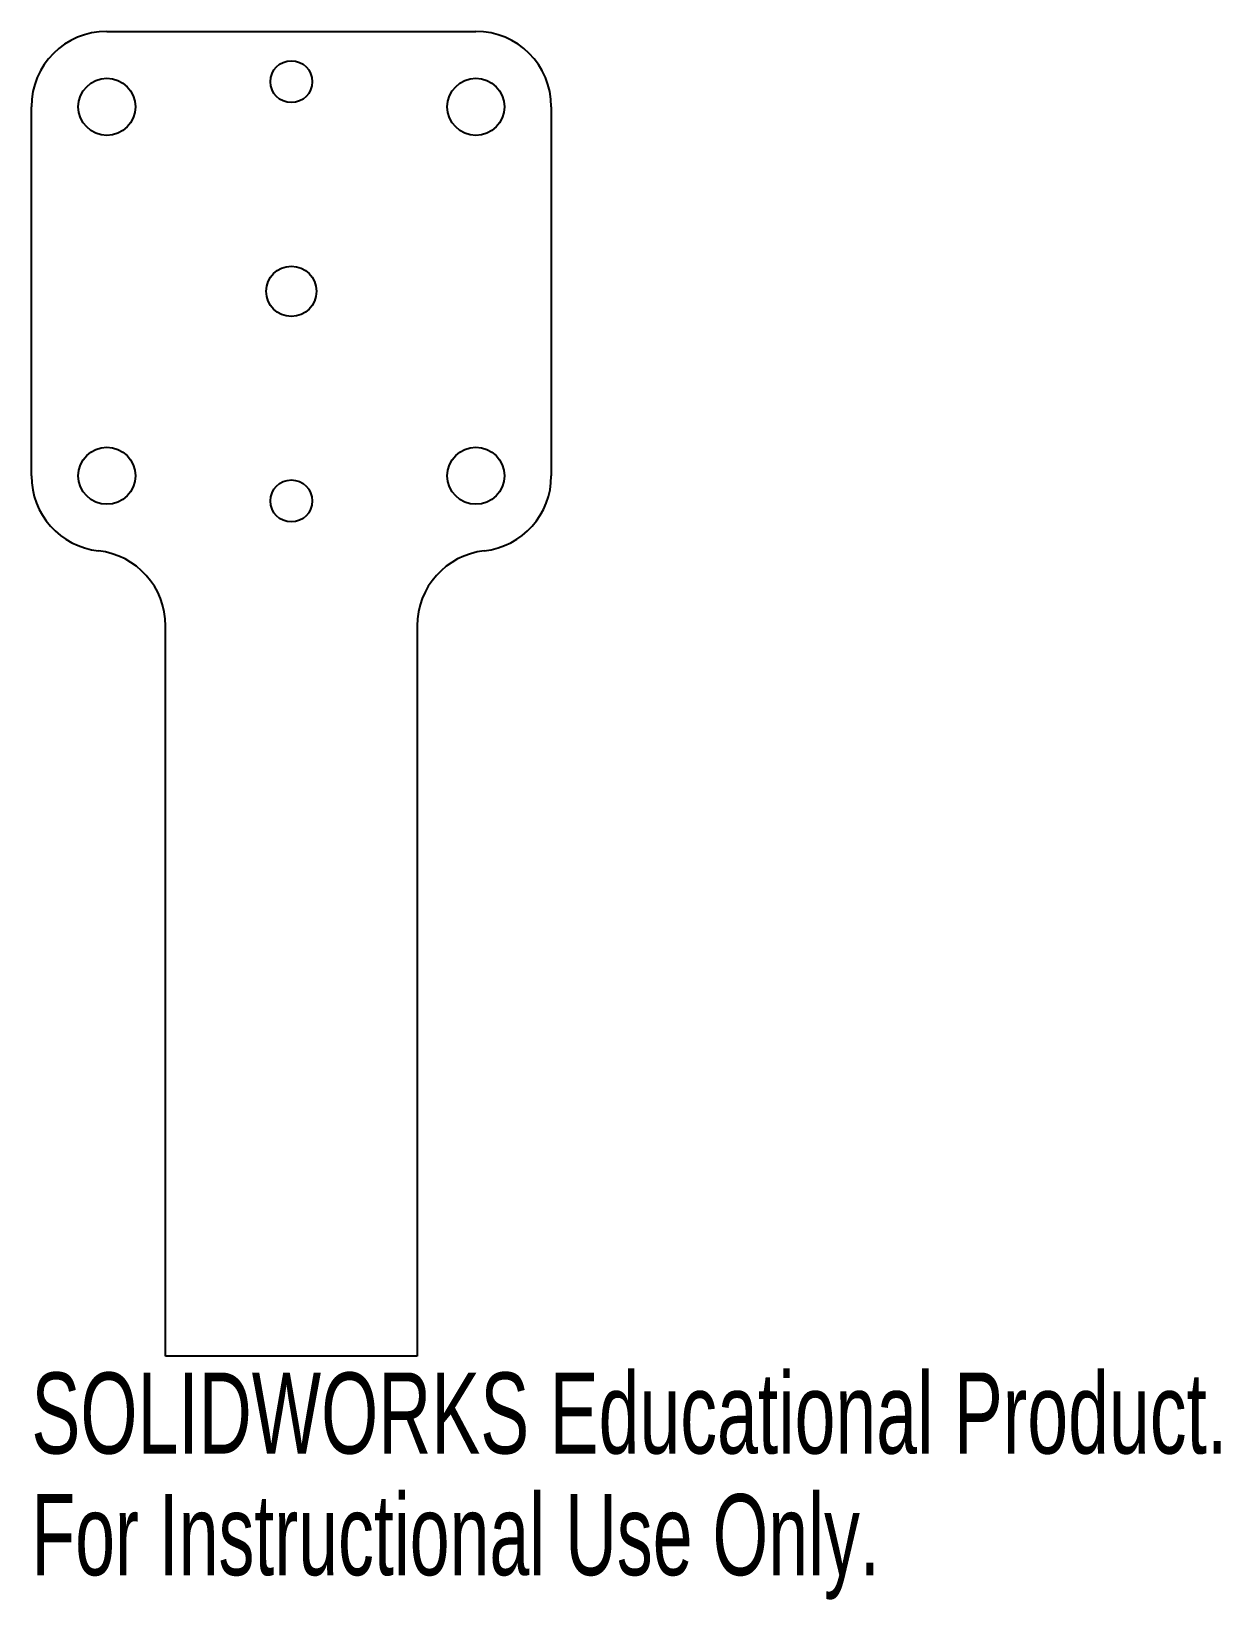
# Model space of a CAD drawing. Extents: x -15.5 to 55.4, y -78 to 15.5.
import ezdxf
from ezdxf.enums import TextEntityAlignment as Align

# ---------------------------------------------------------------- set-up
doc = ezdxf.new("R2010")
doc.units = 0
doc.layers.get('0').update_dxf_attribs({"linetype": 'CONTINUOUS'})

msp = doc.modelspace()

# ---------------------------------------------------------------- linework, layer by layer
at = {"color": 7, "linetype": 'CONTINUOUS'}
for p, q in [((-11, 15.5), (11, 15.5)), ((-15.5, -11), (-15.5, 11)), ((15.5, 11), (15.5, -11)), ((-7.5, -63.5), (-7.5, -19.944)), ((7.5, -19.944), (7.5, -63.5)), ((7.5, -63.5), (-7.5, -63.5))]:
    msp.add_line(p, q, dxfattribs=at)
for centre, radius in [((0, 12.5), 1.25), ((-11, 11), 1.7), ((11, 11), 1.7), ((0, 0), 1.5), ((-11, -11), 1.7), ((11, -11), 1.7), ((0, -12.5), 1.25)]:
    msp.add_circle(centre, radius, dxfattribs=at)
for centre, start, end in [((-11, 11), 90, 180), ((11, 11), 0, 90), ((-11, -11), 180, 263.62063), ((11, -11), 276.37937, 0), ((-12, -19.944), 0, 83.62063), ((12, -19.944), 96.37937, 180)]:
    msp.add_arc(centre, 4.5, start, end, dxfattribs=at)

# ---------------------------------------------------------------- texts
for s, width, p in [('SOLIDWORKS Educational Product.', 0.677419, (-15.5, -70.75)), ('For Instructional Use Only.', 0.661111, (-15.5, -78.001))]:
    msp.add_text(s, height=4.83362, dxfattribs=dict(at, width=width)).set_placement(p, align=Align.BOTTOM_LEFT)

doc.saveas('drawing.dxf')
